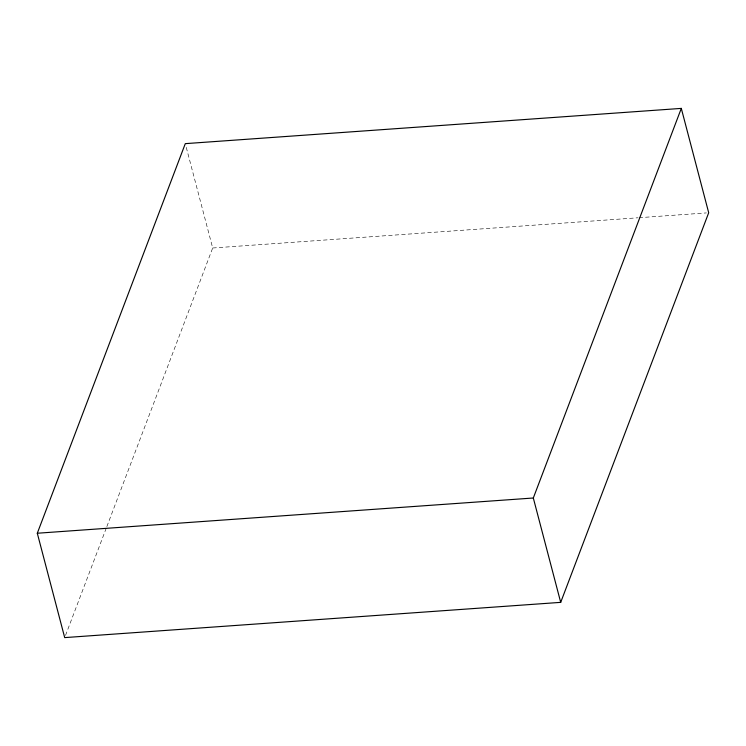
<?xml version="1.0" encoding="UTF-8"?>
<svg xmlns="http://www.w3.org/2000/svg" width="746" height="746" viewBox="0 0 746 746"><rect width="100%" height="100%" fill="white"/><g stroke="black" fill="none" stroke-linecap="round" stroke-linejoin="round"><path stroke-width="0.56" stroke-dasharray="3.73 2.8" d="M65.517 635.424L106.445 527.683M106.855 526.601L212.685 247.998L185.885 145.89M212.685 247.998L637.839 217.795M639.005 217.711L706.378 212.918"/><path stroke-width="1.12" d="M37.3 533.241L185.297 143.642L681.303 108.394L708.7 212.759L560.703 602.358L64.697 637.606L37.3 533.241L533.315 498.002L681.303 108.394M533.315 498.002L560.703 602.358"/></g></svg>
